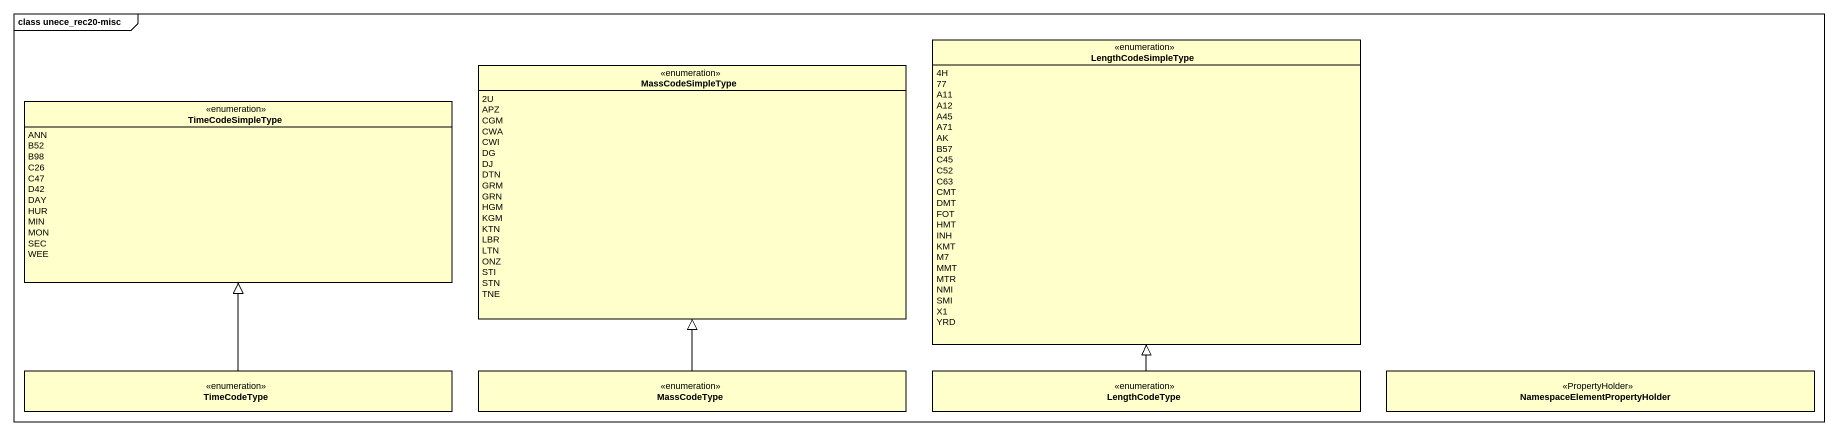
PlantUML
@startuml
mainframe class unece_rec20-misc
hide circle
hide empty members
enum LengthCodeSimpleType {
  4H
  77
  A11
  A12
  A45
  A71
  AK
  B57
  C45
  C52
  C63
  CMT
  DMT
  FOT
  HMT
  INH
  KMT
  M7
  MMT
  MTR
  NMI
  SMI
  X1
  YRD
}
enum MassCodeSimpleType {
  2U
  APZ
  CGM
  CWA
  CWI
  DG
  DJ
  DTN
  GRM
  GRN
  HGM
  KGM
  KTN
  LBR
  LTN
  ONZ
  STI
  STN
  TNE
}
enum TimeCodeSimpleType {
  ANN
  B52
  B98
  C26
  C47
  D42
  DAY
  HUR
  MIN
  MON
  SEC
  WEE
}
enum TimeCodeType
enum MassCodeType
enum LengthCodeType
class "NamespaceElementPropertyHolder" as NamespaceElementPropertyHold <<PropertyHolder>>
TimeCodeType -up-|> TimeCodeSimpleType
MassCodeType -up-|> MassCodeSimpleType
LengthCodeType -up-|> LengthCodeSimpleType
@enduml
